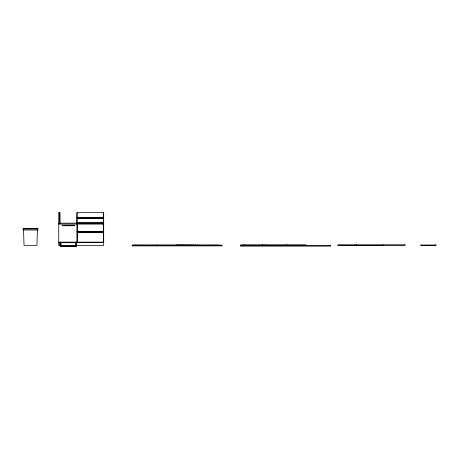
<?xml version="1.0" encoding="UTF-8"?>
<svg xmlns="http://www.w3.org/2000/svg" width="459" height="459" viewBox="0 0 459 459"><rect width="100%" height="100%" fill="white"/><g stroke="black" fill="none" stroke-linecap="round" stroke-linejoin="round"><path stroke-width="0.69" d="M37.437 230.028L36.921 245.45L24.04 245.45L23.524 230.028M59.406 212.867L60.072 212.867L60.072 223.573M77.456 212.867L76.791 212.867L76.791 223.573M77.158 217.331L103.585 217.331M77.158 217.514L103.585 217.514M77.158 217.589L103.585 217.589M77.158 218.513L103.585 218.513M77.783 218.622L102.696 218.622M77.158 222.902L103.585 222.902M77.158 223.085L103.585 223.085M58.741 223.16L103.585 223.16M58.741 224.084L103.585 224.084M77.158 231.502L103.585 231.502M77.158 231.686L103.585 231.686M77.158 231.761L103.585 231.761M77.674 232.019L102.81 232.019M77.158 232.684L103.585 232.684M58.741 242.134L103.694 242.134M59.406 242.576L103.694 242.576M60.772 242.702L76.091 242.702M132.37 245.232L156.84 245.232M157.207 245.232L176.876 245.232M193.228 245.232L217.698 245.232M337.933 245.341L356.276 245.341M356.643 245.341L383.07 245.341M60.875 245.45L58.741 245.45L58.741 212.419L59.406 212.419L59.406 223.573M75.838 245.45L103.694 245.45L103.694 212.867M60.772 245.657L76.091 245.657M60.772 246.099L76.091 246.099M435.384 245.008L435.384 245.45M421.396 245.008L421.396 245.45M383.07 244.79L383.07 245.45M356.643 244.79L356.643 245.45M356.276 244.79L356.276 245.45M305.826 245.45L305.826 244.79L284.419 244.79L284.419 245.45M287.632 244.79L287.632 245.45M284.052 245.45L284.052 244.79L240.872 244.79L240.872 245.45M265.859 244.79L265.859 245.45M262.646 244.79L262.646 245.45M262.278 244.79L262.278 245.45M244.085 244.79L244.085 245.45M221.313 245.45L221.313 245.008L132.37 245.008L132.37 245.45M217.698 245.008L217.698 245.45M212.896 245.008L212.896 245.45M198.024 245.008L198.024 245.45M197.657 245.008L197.657 245.45M195.735 245.008L195.735 245.45M195.368 245.008L195.368 245.45M193.228 245.008L193.228 245.45M192.86 245.008L177.249 245.008M182.045 245.008L182.045 245.45M181.678 245.008L181.678 245.45M178.649 245.008L178.649 245.45M177.025 245.008L177.025 245.45M176.876 245.008L176.876 245.45M176.658 245.008L176.658 245.45M157.207 245.008L157.207 245.45M156.84 245.008L156.84 245.45M139.163 245.008L139.163 245.45M135.468 245.008L135.468 245.45M103.585 242.134L103.585 212.534L77.158 212.534L77.158 242.134M103.028 217.147L103.028 218.576M103.028 222.856L103.028 224.285M103.028 231.422L103.028 232.851M103.028 242.134L103.028 242.576M102.254 231.537L102.254 232.019M100.963 232.019L100.963 232.61M79.522 232.019L79.522 232.61M78.231 231.537L78.231 232.019M77.456 217.147L77.456 218.576M77.456 222.856L77.456 224.285M77.456 231.422L77.456 232.851M77.456 242.134L77.456 242.576M77.083 223.16L77.083 242.134M76.791 242.134L76.791 242.576M76.309 242.363L76.309 246.581L60.554 246.581L60.554 242.363M76.091 242.329L76.091 246.581M75.867 242.329L75.867 246.581M73.853 225.266L73.853 225.748M62.636 225.266L62.636 225.748M60.995 242.329L60.995 246.581M60.772 242.329L60.772 246.581M60.072 242.134L60.072 242.576M59.406 242.134L59.406 245.45M37.713 228.995L37.713 230.028L23.243 230.028L23.243 228.995M74.335 225.266L62.154 225.266L62.154 225.748L74.335 225.748L74.335 225.266M38.005 228.588L22.95 228.588L22.95 228.995L38.005 228.995L38.005 228.588M405.102 244.79L337.933 244.79L337.933 245.45L405.102 245.45L405.102 244.79M436.05 245.008L420.737 245.008L420.737 245.45L436.05 245.45L436.05 245.008M222.053 245.45L132.003 245.45L132.003 245.898L222.053 245.898L222.053 245.45M330.555 245.45L240.505 245.45L240.505 246.116L330.555 246.116L330.555 245.45"/></g></svg>
